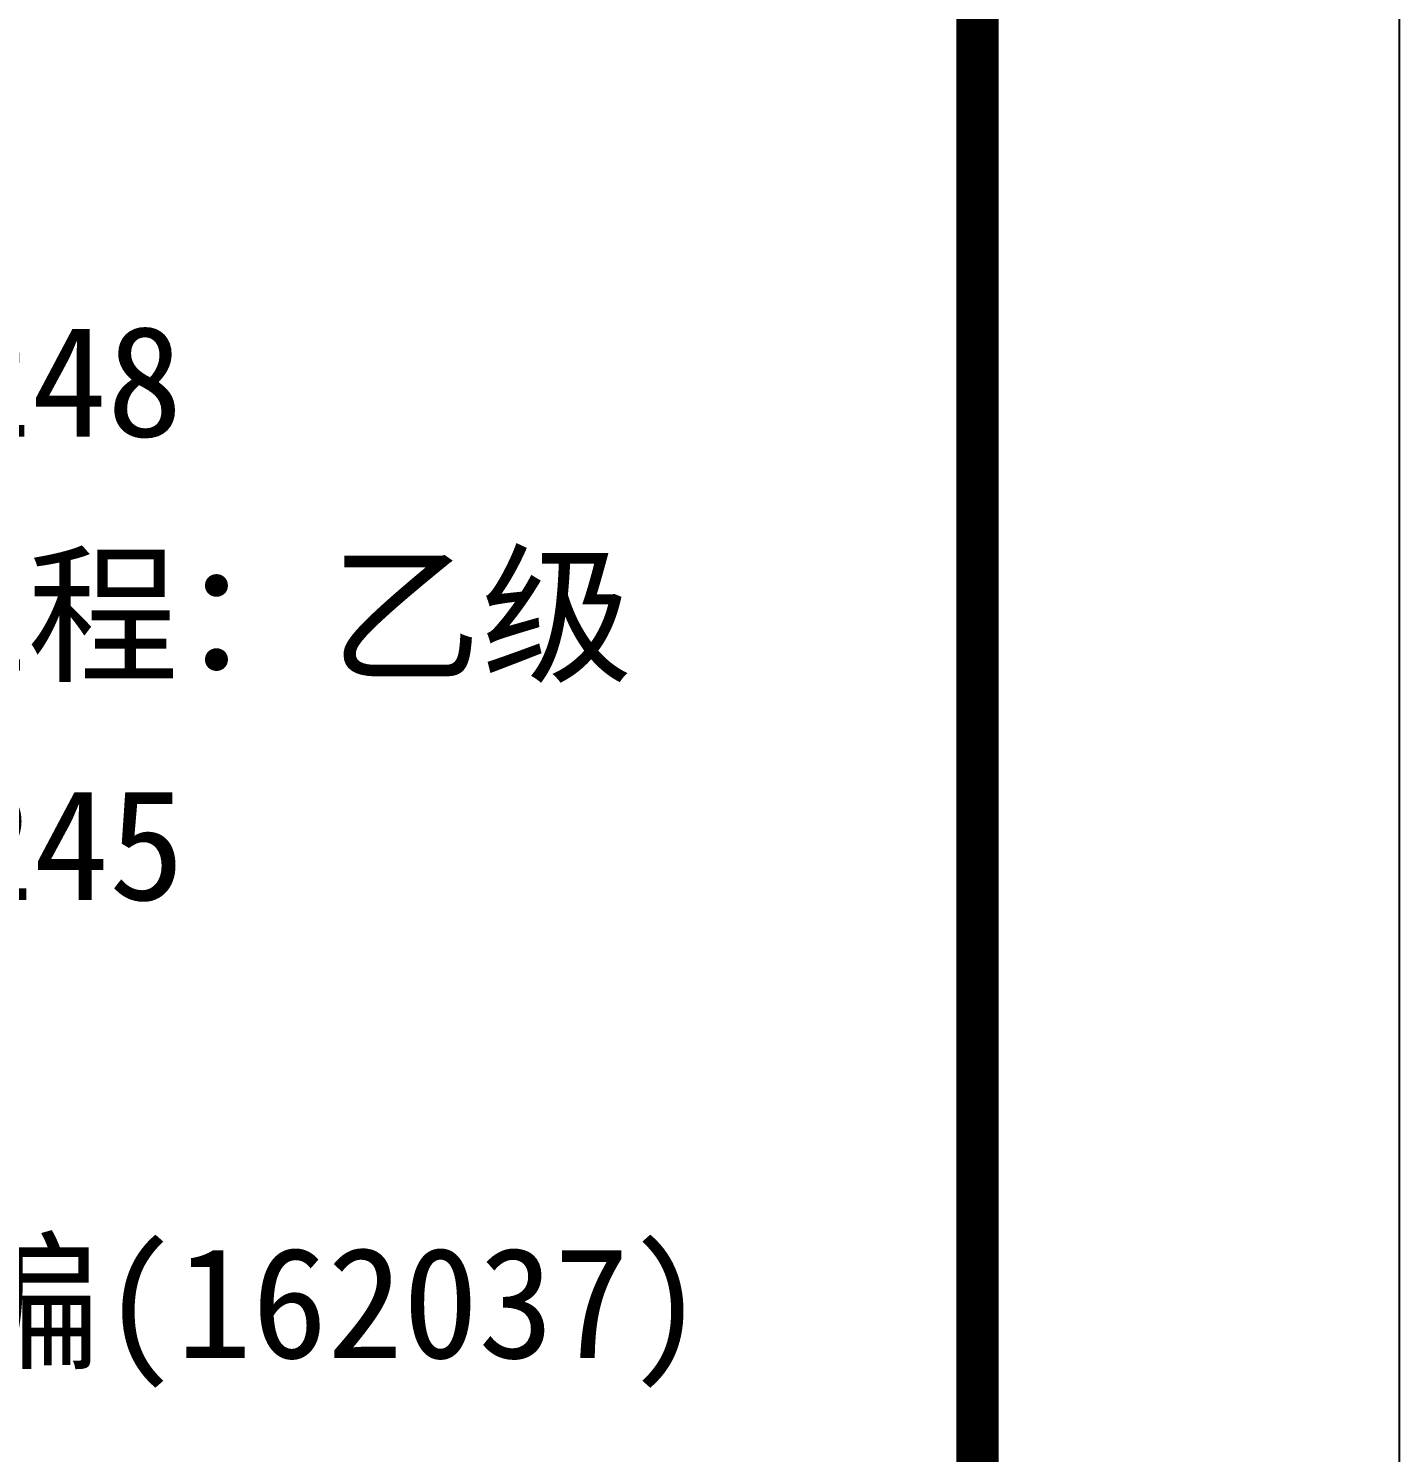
# Model space of a CAD drawing. Extents: x 32461 to 402082, y -617694 to 182569.
# Drawn here: x 225549 to 230423, y -313450 to -308389 of the extents above; entities that cross this region are included whole.
import ezdxf

# ---------------------------------------------------------------- set-up
doc = ezdxf.new("R2010")
doc.units = 0
doc.header["$LTSCALE"] = 1000
doc.header["$MEASUREMENT"] = 0
doc.layers.add('PUB_TITLE', color=4, linetype='CONTINUOUS')
doc.layers.add('图框', color=4, linetype='CONTINUOUS')
doc.styles.add('黑体', font='simhei.ttf', dxfattribs={"width": 0.6, "height": 4.3})

msp = doc.modelspace()

# ---------------------------------------------------------------- linework, layer by layer
at = {"layer": 'PUB_TITLE'}
msp.add_lwpolyline([(74273.1, -361979.9), (230423.1, -361979.9), (230423.1, -298979.9), (74273.1, -298979.9)], close=True, dxfattribs=at)
at = {"layer": 'PUB_TITLE', "const_width": 150}
msp.add_lwpolyline([(78023.1, -360479.9), (228923.1, -360479.9), (228923.1, -300479.9), (78023.1, -300479.9)], close=True, dxfattribs=at)
at = {"layer": '图框', "color": 4, "const_width": 147.9}
msp.add_lwpolyline([(219909.2, -300479.9), (228923.1, -300479.9), (228923.1, -360479.9), (219909.2, -360479.9)], close=True, dxfattribs=at)

# ---------------------------------------------------------------- texts
at = {"layer": '图框', "color": 4, "style": '黑体'}
for s, p in [('证书编号：A134013248', (220723.9, -309839.4)), ('人防工程、送变电工程：乙级', (220703.2, -310670)), ('证书编号：A234013245', (220731.1, -311486.2)), ('证书编号：皖 城规编(162037)', (220696.7, -313114.4))]:
    msp.add_text(s, height=394.416, dxfattribs=at).set_placement(p)

doc.saveas('drawing.dxf')
